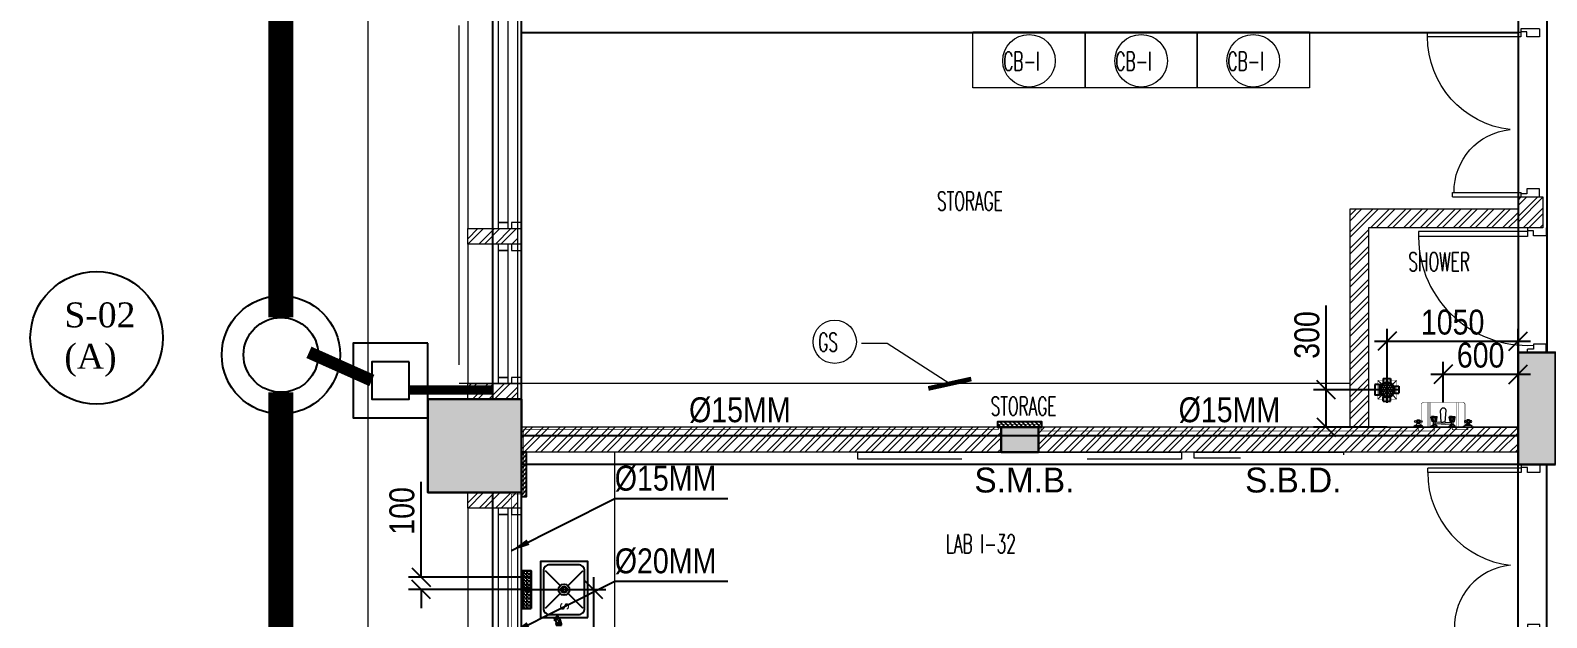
# Model space of a CAD drawing. Header units: inches. Extents: x 5899882 to 5988838, y -468923 to -96891.
# Drawn here: x 5954888 to 5967059, y -141695 to -136977 of the extents above; entities that cross this region are included whole.
import ezdxf

# ---------------------------------------------------------------- set-up
doc = ezdxf.new("R2010")
doc.units = ezdxf.units.IN
doc.header["$MEASUREMENT"] = 0
doc.linetypes.add('1', pattern=[0])
doc.linetypes.add('CONTINOUS', pattern=[0])
doc.layers.get('Defpoints').update_dxf_attribs({"color": 8})
for name, color, linetype in [('0 - SLC- 900mmx 450mm Drainage chamber FOR ETP', 200, 'Continuous'), ('0- SLC ARCH LAYOUT', 7, 'Continuous'), ('0- SLC DIMENSION', 7, 'Continuous'), ('0-SLC RCC GR. FLOOR', 7, 'Continuous'), ('0-SLC-100 MM Soil Ex.hor.line', 190, 'Continuous'), ('0-SLC-40 MM Waste water pipe', 3, 'Continuous'), ('0-SLC-75MM EX. WASTE PIPE', 6, 'Continuous'), ('0-SLC-DOMESTIC LINE', 5, 'DOMESTIC_LINE'), ('0-SLC-Double plaster', 1, 'Continuous'), ('0-SLC-DRAINAGE CHAMBER', 1, 'Continuous'), ('0-SLC-DRAINAGE LINE FOR ETP', 1, 'CONTINOUS'), ('0-SLC-Gully trap chamber', 4, 'Continuous'), ('0-SLC-Multi nahani trap', 6, 'Continuous'), ('0-SLC-P-FIXTURE', 5, 'Continuous'), ('0-SLC-Solar water down take', 4, 'Continuous'), ('0-SLC-Toilet fixture', 5, 'Continuous'), ('A-WALL-PATT', 252, 'Continuous'), ('Beam1', 30, 'Continuous'), ('colaum1', 42, 'Continuous')]:
    doc.layers.add(name, color=color, linetype=linetype)
for name, color, linetype, lineweight in [('0-SLC-100 mm Multi nahani trap jali', 253, 'Continuous', 13), ('0-SLC-CLAMPS', 7, 'Continuous', 9), ('ARCL-BOARD', 8, 'Continuous', 9), ('ARCL-HATCH-B', 8, 'Continuous', 5), ('ARLC-COL', 8, 'Continuous', 30), ('ARLC-DIM0', 8, 'Continuous', 5), ('ARLC-DOOR-W', 8, 'Continuous', 5), ('ARLC-ELE0', 8, 'Continuous', 9), ('ARLC-FUR (NOMN)', 8, 'Continuous', 9), ('ARLC-FURN', 8, 'Continuous', 9), ('ARLC-GAS BURNER', 8, 'Continuous', 5), ('ARLC-HATCH-C', 8, 'Continuous', 5), ('ARLC-SINK', 8, 'Continuous', 9), ('ARLC-TEXT0', 8, 'Continuous', 20), ('ARLC-WALL', 8, 'Continuous', 15)]:
    doc.layers.add(name, color=color, linetype=linetype, lineweight=lineweight)
doc.styles.add('ARIAL', font='tahoma.ttf')
doc.styles.add('RS', font='simplex8.shx', dxfattribs={"width": 0.6, "height": 150})
doc.styles.get("Standard").update_dxf_attribs({"font": 'arial.ttf'})
doc.styles.add('swati', font='GOTHIC.TTF')
doc.styles.add('swis cn bt', font='swissc.ttf')
doc.linetypes.add('DOMESTIC_LINE', pattern='A,0.5,-0.2,["DWS",ARIAL,S=0.1,R=0,X=-0.1,Y=-0.05],-0.25', length=0.95)
doc.dimstyles.new('DIM 100', dxfattribs={"dimscale": 100, "dimtxt": 1.5, "dimasz": 1.2, "dimexe": 1.5, "dimexo": 1.5, "dimgap": 0.4, "dimtad": 0, "dimdec": 0, "dimzin": 9, "dimdsep": 46, "dimtxsty": 'ARIAL', "dimblk": 'ARCHTICK', "dimblk1": 'ARCHTICK', "dimblk2": 'ARCHTICK', "dimcen": 2.5, "dimdle": 0.5, "dimclrd": 1, "dimclre": 251, "dimclrt": 4, "dimadec": 1, "dimazin": 0, "dimtfac": 1, "dimtdec": 0, "dimtmove": 2, "dimatfit": 3, "dimldrblk": 'ARCHTICK', "dimfxl": 1, "dimtzin": 0, "dimlwd": 5, "dimlwe": 5, "dimarcsym": 0})
doc.dimstyles.new('SLC', dxfattribs={"dimtxt": 200, "dimasz": 150, "dimexe": 100, "dimexo": 0, "dimgap": 50, "dimtad": 1, "dimdec": 0, "dimrnd": 5, "dimzin": 1, "dimdsep": 46, "dimtxsty": 'swis cn bt', "dimblk": 'OBLIQUE', "dimcen": 60, "dimdle": 100, "dimclrd": 256, "dimclre": 256, "dimclrt": 256, "dimazin": 0, "dimtfac": 1, "dimtdec": 0, "dimtofl": 0, "dimtmove": 0, "dimatfit": 3, "dimfxl": 0.18, "dimtolj": 1, "dimtzin": 0, "dimarcsym": 0})
pattern_1 = [(45, (-5944591.39, 107027.8), (-66.2912607, 66.2912607), []), (45, (-5944547.2, 107027.8), (-66.2912607, 66.2912607), [])]

# ---------------------------------------------------------------- blocks, each defined once
blk = doc.blocks.new('A$C3F525F3E')
at = {"layer": 'colaum1', "ltscale": 0.1}
h = blk.add_hatch(color=256, dxfattribs=at)
h.paths.add_polyline_path([(34045, -40175), (34795, -40175), (34795, -39825), (34245, -39825), (34045, -39825)])
h.paths.add_polyline_path([(11933, -19024), (11933, -19407), (12977, -19407), (12977, -19024)], flags=24)
h.paths.add_polyline_path([(11922, -32842), (11922, -33225), (12993, -33225), (12993, -32842)], flags=24)
h.paths.add_polyline_path([(11921, -39617), (11921, -40000), (12992, -40000), (12992, -39617)], flags=24)
for points in [[(21645, -33450), (21645, -32550), (21945, -32550), (21945, -33450)], [(12895, -32925), (12895, -33675), (13645, -33675), (13645, -32925)]]:
    blk.add_hatch(color=256, dxfattribs=at).paths.add_polyline_path(points)
at = {"layer": 'Beam1'}
for p, q in [((21645, -26550), (21645, -32550)), ((21875, -26550), (21875, -32550)), ((13415, -32925), (13415, -26775)), ((13645, -32925), (13645, -26775)), ((21645, -33220), (13645, -33220)), ((21645, -33450), (13645, -33450)), ((21645, -39825), (21645, -33450)), ((21875, -39825), (21875, -33450)), ((13415, -39825), (13415, -33675)), ((13645, -39825), (13645, -33675))]:
    blk.add_line(p, q, dxfattribs=at)
at = {"layer": 'Beam1', "ltscale": 0.1}
blk.add_line((13645, -29980), (21645, -29980), dxfattribs=at)
at = {"layer": 'colaum1'}
for points in [[(21945, -33450), (21645, -33450), (21645, -32550), (21945, -32550)], [(13645, -32925), (12895, -32925), (12895, -33675), (13645, -33675)]]:
    blk.add_lwpolyline(points, close=True, dxfattribs=at)
blk = doc.blocks.new('_ArchTick')
at = {"color": 0, "linetype": 'ByBlock', "const_width": 0.15}
blk.add_lwpolyline([(-0.5, -0.5), (0.5, 0.5)], dxfattribs=at)
blk = doc.blocks.new('DOOR 1')
at = {"layer": 'ARLC-DOOR-W', "ltscale": 0.1}
for p, q in [((5953212, -114078), (5953212, -113328)), ((5953212, -113328), (5953247, -113328)), ((5953247, -114078), (5953247, -113328)), ((5951474, -114021), (5951951, -114021)), ((5951474, -114056), (5951474, -114021)), ((5951951, -114056), (5951951, -114021)), ((5951474, -114056), (5951951, -114056)), ((5951926, -114078), (5951951, -114078)), ((5951926, -114078), (5951926, -114228)), ((5953247, -114078), (5953212, -114078)), ((5953276, -114078), (5953251, -114078)), ((5951926, -114228), (5951991, -114228)), ((5953276, -114228), (5953211, -114228))]:
    blk.add_line(p, q, dxfattribs=at)
at = {"layer": 'ARLC-DOOR-W'}
blk.add_line((5953276, -114228), (5953276, -114078), dxfattribs=at)
at = {"layer": 'ARLC-DOOR-W', "ltscale": 0.1}
for points in [[(5951991, -114228), (5951991, -114128), (5951951, -114128), (5951951, -114078)], [(5953211, -114228), (5953211, -114128), (5953251, -114128), (5953251, -114078)]]:
    blk.add_lwpolyline(points, dxfattribs=at)
for centre, radius, start, end in [((5953212, -114078), 750, 90, 173.4904), ((5951971, -114040), 498, 5.458, 177.8186)]:
    blk.add_arc(centre, radius, start, end, dxfattribs=at)
blk = doc.blocks.new('sink450')
at = {"layer": 'ARLC-SINK'}
for p, q in [((5952386, -145910), (5952504, -146028)), ((5952686, -145910), (5952568, -146028)), ((5952504, -146092), (5952386, -146210)), ((5952568, -146092), (5952686, -146210))]:
    blk.add_line(p, q, dxfattribs=at)
blk.add_lwpolyline([(5952311, -146250), (5952761, -146250), (5952761, -145870), (5952311, -145870)], close=True, dxfattribs=at)
blk.add_lwpolyline([(5952386, -146225), (5952686, -146225, 0.414214), (5952736, -146175), (5952736, -145945, 0.414214), (5952686, -145895), (5952386, -145895, 0.414214), (5952336, -145945), (5952336, -146175, 0.414214)], format="xyb", close=True, dxfattribs=at)
for radius in [45, 25]:
    blk.add_circle((5952536, -146060), radius, dxfattribs=at)
at = {"layer": 'ARLC-FURN', "insert": (5952069, -146037), "char_height": 0.2, "width": 58.39, "attachment_point": 1}
blk.add_mtext('s', dxfattribs=at)
at = {"layer": 'ARLC-SINK'}
blk.add_text('s', height=90, dxfattribs=at).set_placement((5952640, -146091))
blk = doc.blocks.new('GED')
at = {"layer": 'ARLC-DOOR-W', "ltscale": 0.1}
for p, q in [((5967601, -136953), (5967601, -137018)), ((5967750, -136983), (5968500, -136983)), ((5967750, -136983), (5967750, -137018)), ((5967750, -137018), (5968500, -137018)), ((5967751, -136953), (5967751, -136978)), ((5968500, -137018), (5968500, -136983)), ((5967601, -138303), (5967601, -138238)), ((5967751, -138303), (5967601, -138303)), ((5968298, -138268), (5967747, -138268)), ((5967747, -138303), (5967747, -138268)), ((5968298, -138303), (5967747, -138303)), ((5968298, -138303), (5968298, -138268))]:
    blk.add_line(p, q, dxfattribs=at)
at = {"layer": 'ARLC-DOOR-W'}
blk.add_line((5967601, -136953), (5967751, -136953), dxfattribs=at)
at = {"layer": 'ARLC-DOOR-W', "ltscale": 0.1}
for points in [[(5967601, -137018), (5967701, -137018), (5967701, -136978), (5967751, -136978)], [(5967601, -138238), (5967701, -138238), (5967701, -138278), (5967751, -138278)]]:
    blk.add_lwpolyline(points, dxfattribs=at)
for centre, radius, start, end in [((5967750, -137018), 750, 276.5096, 0), ((5967788, -138258), 498, 358.9043, 84.542)]:
    blk.add_arc(centre, radius, start, end, dxfattribs=at)
blk = doc.blocks.new('jjuj')
at = {"layer": 'ARLC-DOOR-W', "ltscale": 0.1}
for p, q in [((5733136, -29654), (5733136, -29679)), ((5733286, -29654), (5733286, -29719))]:
    blk.add_line(p, q, dxfattribs=at)
blk.add_lwpolyline([(5733286, -29719), (5733186, -29719), (5733186, -29679), (5733136, -29679)], dxfattribs=at)
blk = doc.blocks.new('frame')
at = {"layer": 'ARLC-DOOR-W', "ltscale": 0.1}
for p, q in [((5733136, -31004), (5733136, -30979)), ((5733136, -31004), (5733286, -31004)), ((5733286, -31004), (5733286, -30939))]:
    blk.add_line(p, q, dxfattribs=at)
blk.add_lwpolyline([(5733286, -30939), (5733186, -30939), (5733186, -30979), (5733136, -30979)], dxfattribs=at)
blk = doc.blocks.new('gfhmk')
at = {"layer": 'ARLC-DOOR-W', "ltscale": 0.1}
for p, q in [((5733137, -36608), (5732262, -36608)), ((5733137, -36568), (5732263, -36568)), ((5733137, -36568), (5733137, -36608))]:
    blk.add_line(p, q, dxfattribs=at)
blk.add_arc((5733137, -36608), 875, 177.3797, 273.233, dxfattribs=at)
blk = doc.blocks.new('rt4')
for name, p in [('jjuj', (233100, -97023)), ('gfhmk', (233100, -90138)), ('frame', (233100, -96673))]:
    blk.add_blockref(name, p)
blk = doc.blocks.new('sink22')
at = {"color": 0}
for p, q in [((-150, 150), (-32, 32)), ((-150, 150), (-32, 32)), ((32, 32), (150, 150)), ((32, 32), (150, 150)), ((-150, -150), (-32, -32)), ((-150, -150), (-32, -32)), ((32, -32), (150, -150)), ((32, -32), (150, -150))]:
    blk.add_line(p, q, dxfattribs=at)
blk.add_lwpolyline([(-225, -190), (225, -190), (225, 190), (-225, 190)], close=True, dxfattribs=at)
blk.add_lwpolyline([(-150, -165), (150, -165, 0.414214), (200, -115), (200, 115, 0.414214), (150, 165), (-150, 165, 0.414214), (-200, 115), (-200, -115, 0.414214)], format="xyb", close=True, dxfattribs=at)
for radius in [45, 45, 25, 25]:
    blk.add_circle((0, 0), radius, dxfattribs=at)
blk = doc.blocks.new('1248')
at = {"color": 0}
for p, q in [((-74, 21), (-75, 19)), ((-75, 19), (-71, 15)), ((-21, 74), (-74, 21)), ((-69, 16), (-71, 15)), ((-16, 69), (-69, 16)), ((-58, 5), (-69, 16)), ((-58, 5), (-59, 3)), ((-59, 3), (-56, 1)), ((-58, 5), (-5, 58)), ((-55, 1), (-56, 1)), ((-1, 55), (-55, 1)), ((-52, -1), (-55, 1)), ((-52, -1), (1, 52)), ((-52, -1), (1, 52)), ((1, 49), (-49, -1)), ((-21, 74), (-19, 75)), ((-19, 75), (-15, 70)), ((-16, 69), (-15, 70)), ((-5, 58), (-16, 69)), ((-5, 58), (-3, 59)), ((-3, 59), (-1, 56)), ((-1, 55), (-1, 56)), ((1, 52), (-1, 55)), ((1, 49), (1, 52)), ((34, 35), (36, 37)), ((34, -35), (34, 35)), ((36, 37), (40, 37)), ((36, 37), (36, -38)), ((36, 37), (36, -38)), ((40, 37), (41, 39)), ((40, -38), (40, 37)), ((43, 39), (41, 39)), ((44, 37), (43, 39)), ((44, 37), (60, 37)), ((44, 37), (44, -38)), ((60, 37), (60, 39)), ((67, 39), (60, 39)), ((60, -38), (60, 37)), ((67, 39), (68, 37)), ((68, -38), (68, 37)), ((-49, -1), (-52, -1)), ((34, -35), (36, -38)), ((36, -38), (40, -38)), ((40, -38), (41, -39)), ((43, -39), (41, -39)), ((44, -38), (43, -39)), ((44, -38), (60, -38)), ((60, -38), (60, -39)), ((67, -39), (60, -39)), ((68, -38), (67, -39))]:
    blk.add_line(p, q, dxfattribs=at)
at = {"color": 8}
blk.add_lwpolyline([(-48, 48), (0, 0), (68, 0)], dxfattribs=at)
at = {"color": 0}
for major_axis, start_param, end_param in [((0, 47.3), 2.356166, 3.141564), ((0, 118), 2.356191, 3.14159)]:
    blk.add_ellipse((34, 83), major_axis=major_axis, ratio=1, start_param=start_param, end_param=end_param, dxfattribs=at)
blk = doc.blocks.new('A$C47A72C01')
at = {"layer": '0-SLC-P-FIXTURE', "color": 140, "lineweight": 0, "ltscale": 5}
for p, q in [((-0.0289, 0), (0.0288, 0)), ((0.0192, 0.0096), (-0.0193, 0.0096)), ((-0.0073, 0.0361), (-0.0121, 0.0361)), ((-0.0073, 0.0313), (-0.0121, 0.0313)), ((-0.0093, 0.0193), (0.0091, 0.0193)), ((0.0072, 0.0433), (-0.0073, 0.0433)), ((-0.0073, 0.0433), (-0.0073, 0.0241)), ((-0.0073, 0.0241), (0.0072, 0.0241)), ((0.0072, 0.0241), (0.0072, 0.0433)), ((0.0072, 0.0361), (0.012, 0.0361)), ((0.0072, 0.0313), (0.012, 0.0313))]:
    blk.add_line(p, q, dxfattribs=at)
at = {"layer": '0-SLC-P-FIXTURE', "color": 140, "lineweight": 0, "ltscale": 5, "extrusion": (0, 0, -1)}
for centre, major_axis, start_param, end_param in [((-0.0154, -0.0039), (-0.00998, 0.00998), -0.503524, 0.503524), ((-0.0169, 0.0337), (-0.00381, -0.00381), 2.35619449017, 8.639379797349587), ((-0.0268, 0.0282), (-0.0141, -0.0141), 4.13244, 5.111482), ((0, 0.0337), (-0.00381, -0.00381), 2.35619449017, 8.639379797349587), ((0.0268, 0.0282), (-0.0142, -0.0142), 5.885172, 6.862952), ((0.0168, 0.0337), (-0.00381, -0.00381), 2.35619449017, 8.639379797349587), ((0.0153, -0.0039), (-0.00998, -0.00998), 2.638069, 3.645117)]:
    blk.add_ellipse(centre, major_axis=major_axis, ratio=1, start_param=start_param, end_param=end_param, dxfattribs=at)
blk = doc.blocks.new('f-tank')
at = {"layer": '0-SLC-P-FIXTURE', "color": 21, "linetype": 'Continuous', "ltscale": 0.2, "const_width": 0.005}
blk.add_lwpolyline([(-0.205, 0.254), (0.205, 0.254, -0.414214), (0.225, 0.234), (0.225, 0.02, -0.414214), (0.205, 0), (-0.205, 0, -0.414214), (-0.225, 0.02), (-0.225, 0.234, -0.414214)], format="xyb", close=True, dxfattribs=at)
for points in [[(-0.157, 0.254), (-0.157, 0)], [(-0.137, 0.254), (-0.137, 0)], [(0.137, 0.254), (0.137, 0)], [(0.157, 0.254), (0.157, 0)]]:
    blk.add_lwpolyline(points, dxfattribs=at)
blk = doc.blocks.new('gggggg')
at = {"layer": '0-SLC-P-FIXTURE', "color": 140, "linetype": 'Continuous', "lineweight": 13}
for p, q in [((-0.096, 0.057), (-0.094, 0.063)), ((-0.09, 0.021), (-0.096, 0.057)), ((-0.072, 0.057), (-0.096, 0.057)), ((-0.09, 0.053), (-0.095, 0.053)), ((-0.072, 0.063), (-0.094, 0.063)), ((-0.091, 0.026), (-0.088, 0.029)), ((-0.087, 0.05), (-0.09, 0.053)), ((-0.072, 0.021), (-0.09, 0.021)), ((-0.088, 0.029), (-0.087, 0.05)), ((-0.08, 0.05), (-0.078, 0.053)), ((-0.078, 0.029), (-0.08, 0.05)), ((-0.079, -0.003), (-0.079, 0.021)), ((-0.074, 0.053), (-0.078, 0.053)), ((-0.078, 0.029), (-0.074, 0.026)), ((-0.074, 0.053), (-0.072, 0.053)), ((-0.074, 0.026), (-0.072, 0.026)), ((-0.072, 0.063), (-0.05, 0.063)), ((-0.072, 0.057), (-0.048, 0.057)), ((-0.07, 0.053), (-0.072, 0.053)), ((-0.07, 0.026), (-0.072, 0.026)), ((-0.072, 0.021), (-0.054, 0.021)), ((-0.07, 0.053), (-0.066, 0.053)), ((-0.066, 0.029), (-0.07, 0.026)), ((-0.064, 0.05), (-0.066, 0.053)), ((-0.066, 0.029), (-0.064, 0.05)), ((-0.065, -0.003), (-0.065, 0.021)), ((-0.016, 0.018), (-0.065, 0.015)), ((-0.016, 0), (-0.065, 0.003)), ((-0.057, 0.05), (-0.054, 0.053)), ((-0.056, 0.029), (-0.057, 0.05)), ((-0.053, 0.026), (-0.056, 0.029)), ((-0.054, 0.021), (-0.048, 0.057)), ((-0.054, 0.053), (-0.049, 0.053)), ((-0.048, 0.057), (-0.05, 0.063)), ((-0.016, 0.018), (-0.022, 0.111)), ((-0.016, 0.018), (0, 0.018)), ((0.016, 0), (-0.016, 0)), ((0.016, 0.018), (0, 0.018)), ((0.016, 0.018), (0.022, 0.111)), ((0.016, 0.018), (0.065, 0.015)), ((0.016, 0), (0.065, 0.003)), ((0.048, 0.057), (0.05, 0.063)), ((0.072, 0.057), (0.048, 0.057)), ((0.054, 0.021), (0.048, 0.057)), ((0.054, 0.053), (0.049, 0.053)), ((0.072, 0.063), (0.05, 0.063)), ((0.053, 0.026), (0.056, 0.029)), ((0.057, 0.05), (0.054, 0.053)), ((0.072, 0.021), (0.054, 0.021)), ((0.056, 0.029), (0.057, 0.05)), ((0.064, 0.05), (0.066, 0.053)), ((0.066, 0.029), (0.064, 0.05)), ((0.065, -0.003), (0.065, 0.021)), ((0.07, 0.053), (0.066, 0.053)), ((0.066, 0.029), (0.07, 0.026)), ((0.07, 0.053), (0.072, 0.053)), ((0.07, 0.026), (0.072, 0.026)), ((0.072, 0.063), (0.094, 0.063)), ((0.072, 0.057), (0.096, 0.057)), ((0.074, 0.053), (0.072, 0.053)), ((0.074, 0.026), (0.072, 0.026)), ((0.072, 0.021), (0.09, 0.021)), ((0.074, 0.053), (0.078, 0.053)), ((0.078, 0.029), (0.074, 0.026)), ((0.08, 0.05), (0.078, 0.053)), ((0.078, 0.029), (0.08, 0.05)), ((0.079, -0.003), (0.079, 0.021)), ((0.087, 0.05), (0.09, 0.053)), ((0.088, 0.029), (0.087, 0.05)), ((0.091, 0.026), (0.088, 0.029)), ((0.09, 0.021), (0.096, 0.057)), ((0.09, 0.053), (0.095, 0.053)), ((0.096, 0.057), (0.094, 0.063)), ((-0.096, -0.015), (-0.079, -0.003)), ((-0.096, -0.023), (-0.096, -0.015)), ((-0.072, -0.015), (-0.096, -0.015)), ((-0.072, -0.003), (-0.079, -0.003)), ((-0.072, -0.003), (-0.065, -0.003)), ((-0.072, -0.015), (-0.048, -0.015)), ((-0.071, -0.015), (-0.048, -0.015)), ((-0.048, -0.015), (-0.065, -0.003)), ((-0.048, -0.023), (-0.048, -0.015)), ((0.048, -0.015), (0.065, -0.003)), ((0.072, -0.015), (0.048, -0.015)), ((0.071, -0.015), (0.048, -0.015)), ((0.048, -0.023), (0.048, -0.015)), ((0.072, -0.003), (0.065, -0.003)), ((0.072, -0.003), (0.079, -0.003)), ((0.072, -0.015), (0.096, -0.015)), ((0.072, -0.015), (0.096, -0.015)), ((0.096, -0.015), (0.079, -0.003)), ((0.096, -0.023), (0.096, -0.015))]:
    blk.add_line(p, q, dxfattribs=at)
blk.add_arc((0, 0.107), 0.0226, 9.1098, 170.8902, dxfattribs=at)
blk = doc.blocks.new('FD COVER')
at = {"layer": '0-SLC-100 mm Multi nahani trap jali'}
h = blk.add_hatch(color=1, dxfattribs=at)
h.paths.add_polyline_path([(52, 0, 1), (-52, 0, 1)])
h.paths.add_polyline_path([(-50, 0, -1), (50, 0, -1)], flags=16)
h = blk.add_hatch(dxfattribs=at)
h.set_pattern_fill('HEX', color=1, scale=45.193777, style=0)
h.set_pattern_definition([(0, (-4759.384, 4380.386), (0, 9.78474), [5.649222, -11.298444]), (120, (-4759.384, 4380.386), (-8.473833, -4.89237), [5.649222, -11.298444]), (60, (-4753.735, 4380.386), (-8.473833, 4.89237), [5.649222, -11.298444])])
h.paths.add_polyline_path([(-50, 0, 1), (50, 0, 1)])
at = {"layer": '0-SLC-100 mm Multi nahani trap jali', "color": 1, "ltscale": 3}
for p, q in [((-75, 75), (-44, 44)), ((75, 75), (44, 44)), ((-44, -44), (-75, -75)), ((44, -44), (75, -75))]:
    blk.add_line(p, q, dxfattribs=at)
at = {"layer": '0-SLC-100 mm Multi nahani trap jali', "color": 1, "ltscale": 3, "const_width": 3.75}
blk.add_lwpolyline([(-75, -75), (75, -75), (75, 75), (-75, 75)], close=True, dxfattribs=at)
at = {"layer": '0-SLC-100 mm Multi nahani trap jali', "color": 1, "ltscale": 3}
blk.add_circle((0, 0), 62.5, dxfattribs=at)
blk = doc.blocks.new('A$C52224D05')
at = {"layer": '0-SLC-Multi nahani trap', "linetype": 'Continuous'}
h = blk.add_hatch(color=256, dxfattribs=at)
h.paths.add_polyline_path([(58, 0, 1), (-58, 0, 1)])
h.paths.add_polyline_path([(-55, 0, -1), (55, 0, -1)], flags=16)
for p, q in [((-96, 0), (95, 0)), ((-78, 27), (-94, 27)), ((-94, -30), (-94, 27)), ((-63, 27), (-78, 27)), ((-60, -28), (-60, 24)), ((-60, 23), (-51, 23)), ((-26, 91), (-26, 78)), ((31, 91), (-26, 91)), ((-26, 78), (-26, 60)), ((29, 58), (-24, 58)), ((-22, 58), (-22, 50)), ((0, 104), (0, -104)), ((28, 58), (28, 48)), ((31, 91), (31, 78)), ((31, 78), (31, 60)), ((41, 41), (63, 41)), ((63, -41), (63, 42)), ((65, 44), (74, 44)), ((74, 44), (98, 44)), ((98, -44), (98, 44)), ((-78, -30), (-94, -30)), ((-63, -30), (-78, -30)), ((-60, -27), (-51, -27)), ((-26, -78), (-26, -60)), ((-26, -91), (-26, -78)), ((31, -91), (-26, -91)), ((29, -58), (-24, -58)), ((-22, -58), (-22, -50)), ((28, -58), (28, -48)), ((31, -78), (31, -60)), ((31, -91), (31, -78)), ((41, -41), (63, -41)), ((65, -44), (74, -44)), ((74, -44), (98, -44))]:
    blk.add_line(p, q, dxfattribs=at)
blk.add_circle((0, 0), 55, dxfattribs=at)
for centre, radius, start, end in [((-63, 24), 2.33, 0, 90), ((-24, 60), 2.33, 180, 270), ((29, 60), 2.33, 270, 0), ((65, 42), 2.5, 90, 180), ((-63, -28), 2.33, 270, 0), ((-24, -60), 2.33, 90, 180), ((29, -60), 2.33, 0, 90), ((65, -41), 2.5, 180, 270)]:
    blk.add_arc(centre, radius, start, end, dxfattribs=at)
blk = doc.blocks.new('_OBLIQUE')
at = {"color": 0, "linetype": 'ByBlock'}
blk.add_line((-0.5, -0.5), (0.5, 0.5), dxfattribs=at)
blk = doc.blocks.new('*D197')
at = {"layer": '0- SLC DIMENSION', "lineweight": -2, "transparency": 16777216}
for p, q in [((5966229, -139967), (5966229, -139640)), ((5966829, -139967), (5966829, -139640)), ((5966129, -139740), (5966929, -139740))]:
    blk.add_line(p, q, dxfattribs=at)
at = {"layer": 'Defpoints', "color": 0, "transparency": 16777216}
for p in [(5966829, -139740), (5966229, -139967), (5966829, -139967)]:
    blk.add_point(p, dxfattribs=at)
at = {"layer": '0- SLC DIMENSION', "lineweight": -2, "transparency": 16777216, "xscale": 150, "yscale": 150, "zscale": 150, "rotation": 180}
blk.add_blockref('_OBLIQUE', (5966229, -139740), dxfattribs=at)
at = {"layer": '0- SLC DIMENSION', "lineweight": -2, "transparency": 16777216, "xscale": 150, "yscale": 150, "zscale": 150}
blk.add_blockref('_OBLIQUE', (5966829, -139740), dxfattribs=at)
at = {"layer": '0- SLC DIMENSION', "transparency": 16777216, "insert": (5966529, -139587), "char_height": 200, "attachment_point": 5, "style": 'swis cn bt'}
blk.add_mtext('\\A1;600', dxfattribs=at)
blk = doc.blocks.new('*D483')
at = {"layer": '0- SLC DIMENSION', "lineweight": -2, "transparency": 16777216}
for p, q in [((5965678, -139474), (5966929, -139474)), ((5965778, -139761), (5965778, -139374)), ((5966829, -139761), (5966829, -139374))]:
    blk.add_line(p, q, dxfattribs=at)
at = {"layer": 'Defpoints', "color": 0, "transparency": 16777216}
for p in [(5966829, -139474), (5965778, -139761), (5966829, -139761)]:
    blk.add_point(p, dxfattribs=at)
at = {"layer": '0- SLC DIMENSION', "lineweight": -2, "transparency": 16777216, "xscale": 150, "yscale": 150, "zscale": 150, "rotation": 180}
blk.add_blockref('_OBLIQUE', (5965778, -139474), dxfattribs=at)
at = {"layer": '0- SLC DIMENSION', "lineweight": -2, "transparency": 16777216, "xscale": 150, "yscale": 150, "zscale": 150}
blk.add_blockref('_OBLIQUE', (5966829, -139474), dxfattribs=at)
at = {"layer": '0- SLC DIMENSION', "transparency": 16777216, "insert": (5966304, -139322), "char_height": 200, "attachment_point": 5, "style": 'swis cn bt'}
blk.add_mtext('\\A1;1050', dxfattribs=at)
blk = doc.blocks.new('*D484')
at = {"layer": '0- SLC DIMENSION', "lineweight": -2, "transparency": 16777216}
for p, q in [((5965288, -139864), (5965288, -139187)), ((5965288, -140164), (5965288, -139764)), ((5965778, -139864), (5965188, -139864)), ((5965778, -140164), (5965188, -140164))]:
    blk.add_line(p, q, dxfattribs=at)
at = {"layer": 'Defpoints', "color": 0, "transparency": 16777216}
for p in [(5965778, -139864), (5965288, -140164), (5965778, -140164)]:
    blk.add_point(p, dxfattribs=at)
at = {"layer": '0- SLC DIMENSION', "lineweight": -2, "transparency": 16777216, "xscale": 150, "yscale": 150, "zscale": 150}
for p, rotation in [((5965288, -139864), 90), ((5965288, -140164), 270)]:
    blk.add_blockref('_OBLIQUE', p, dxfattribs=dict(at, rotation=rotation))
at = {"layer": '0- SLC DIMENSION', "transparency": 16777216, "insert": (5965135, -139424), "char_height": 200, "attachment_point": 5, "rotation": 90, "style": 'swis cn bt'}
blk.add_mtext('\\A1;300', dxfattribs=at)
blk = doc.blocks.new('A$C53221778')
at = {"layer": '0-SLC-Gully trap chamber'}
for points in [[(-0.3, 0.3), (0.3, 0.3), (0.3, -0.3), (-0.3, -0.3)], [(-0.15, 0.15), (0.15, 0.15), (0.15, -0.15), (-0.15, -0.15)]]:
    blk.add_lwpolyline(points, close=True, dxfattribs=at)
blk = doc.blocks.new('DDDDDDDDDDDD')
at = {"layer": '0-SLC-DRAINAGE CHAMBER', "color": 20}
for radius in [475, 300]:
    blk.add_circle((0, 0), radius, dxfattribs=at)
blk = doc.blocks.new('*D533')
at = {"layer": '0- SLC DIMENSION', "lineweight": -2, "transparency": 16777216}
for p, q in [((5959408, -141369), (5959408, -143347)), ((5958906, -141469), (5959508, -141469)), ((5958906, -143247), (5959508, -143247))]:
    blk.add_line(p, q, dxfattribs=at)
at = {"layer": 'Defpoints', "color": 0, "transparency": 16777216}
for p in [(5958906, -141469), (5958906, -143247), (5959408, -143247)]:
    blk.add_point(p, dxfattribs=at)
at = {"layer": '0- SLC DIMENSION', "lineweight": -2, "transparency": 16777216, "xscale": 150, "yscale": 150, "zscale": 150}
for p, rotation in [((5959408, -141469), 90), ((5959408, -143247), 270)]:
    blk.add_blockref('_OBLIQUE', p, dxfattribs=dict(at, rotation=rotation))
at = {"layer": '0- SLC DIMENSION', "transparency": 16777216, "insert": (5959256, -142358), "char_height": 200, "attachment_point": 5, "rotation": 90, "style": 'swis cn bt'}
blk.add_mtext('\\A1;1780', dxfattribs=at)
blk = doc.blocks.new('*D619')
at = {"layer": '0- SLC DIMENSION', "lineweight": -2, "transparency": 16777216}
for p, q in [((5958024, -141369), (5958024, -140604)), ((5958906, -141369), (5957924, -141369)), ((5958906, -141469), (5957924, -141469)), ((5958024, -141469), (5958024, -141619))]:
    blk.add_line(p, q, dxfattribs=at)
at = {"layer": 'Defpoints', "color": 0, "transparency": 16777216}
for p in [(5958906, -141369), (5958024, -141469), (5958906, -141469)]:
    blk.add_point(p, dxfattribs=at)
at = {"layer": '0- SLC DIMENSION', "lineweight": -2, "transparency": 16777216, "xscale": 150, "yscale": 150, "zscale": 150}
for p, rotation in [((5958024, -141369), 270), ((5958024, -141469), 90)]:
    blk.add_blockref('_OBLIQUE', p, dxfattribs=dict(at, rotation=rotation))
at = {"layer": '0- SLC DIMENSION', "transparency": 16777216, "insert": (5957871, -140837), "char_height": 200, "attachment_point": 5, "rotation": 90, "style": 'swis cn bt'}
blk.add_mtext('\\A1;100', dxfattribs=at)
blk = doc.blocks.new('gr.floor')
at = {"layer": 'ARCL-HATCH-B'}
h = blk.add_hatch(dxfattribs=at)
h.set_pattern_fill('ANSI32', color=256, scale=250)
h.set_pattern_definition(pattern_1)
h.paths.add_polyline_path([(21645, -31400), (20295, -31400), (20295, -33000), (20445, -33000), (20445, -31550), (21645, -31550)])
h = blk.add_hatch(dxfattribs=at)
h.set_pattern_fill('ANSI32', color=256, scale=250)
h.set_pattern_definition([(45, (-5944591.39, 107127.8), (-66.2912607, 66.2912607), []), (45, (-5944547.2, 107127.8), (-66.2912607, 66.2912607), [])])
h.paths.add_polyline_path([(21845, -31300), (21645, -31300), (21645, -31550), (21845, -31550)])
h = blk.add_hatch(dxfattribs=at)
h.set_pattern_fill('ANSI32', color=256, scale=250)
h.set_pattern_definition(pattern_1)
h.paths.add_polyline_path([(13615, -31555), (13215, -31555), (13215, -31680), (13615, -31680)])
h = blk.add_hatch(dxfattribs=at)
h.set_pattern_fill('ANSI32', color=256, scale=250)
h.set_pattern_definition(pattern_1)
h.paths.add_polyline_path([(13615, -32800), (13215, -32800), (13215, -32925), (13615, -32925)])
h = blk.add_hatch(dxfattribs=at)
h.set_pattern_fill('ANSI32', color=256, scale=250)
h.set_pattern_definition(pattern_1)
h.paths.add_polyline_path([(20445, -33000), (20295, -33000), (20295, -33150), (20445, -33150)])
h = blk.add_hatch(dxfattribs=at)
h.set_pattern_fill('ANSI32', color=256, scale=250)
h.set_pattern_definition(pattern_1)
h.paths.add_polyline_path([(17495, -33150), (13645, -33150), (13645, -33350), (17495, -33350)])
h = blk.add_hatch(dxfattribs=at)
h.set_pattern_fill('ANSI32', color=256, scale=250)
h.set_pattern_definition(pattern_1)
h.paths.add_polyline_path([(13615, -33675), (13215, -33675), (13215, -33800), (13615, -33800)])
at = {"layer": 'ARLC-HATCH-C', "ltscale": 0.1}
for points in [[(21645, -33450), (21645, -32550), (21945, -32550), (21945, -33450)], [(12895, -32925), (12895, -33675), (13645, -33675), (13645, -32925)], [(17795, -33350), (17795, -33150), (17495, -33150), (17495, -33350)]]:
    blk.add_hatch(color=256, dxfattribs=at).paths.add_polyline_path(points)
at = {"layer": 'ARCL-BOARD'}
for points in [[(18945, -33350), (18945, -33408), (16345, -33408), (16345, -33350)], [(19045, -33350), (20245, -33350), (20245, -33400), (19045, -33400)]]:
    blk.add_lwpolyline(points, close=True, dxfattribs=at)
at = {"layer": 'ARLC-COL'}
for points in [[(21945, -33450), (21645, -33450), (21645, -32550), (21945, -32550)], [(13645, -32925), (12895, -32925), (12895, -33675), (13645, -33675)], [(17495, -33150), (17795, -33150), (17795, -33350), (17495, -33350)]]:
    blk.add_lwpolyline(points, close=True, dxfattribs=at)
at = {"layer": 'ARLC-DIM0'}
for points in [[(13565, -31505), (13565, -31555), (13645, -31555), (13645, -31505)], [(13565, -31680), (13565, -31730), (13645, -31730), (13645, -31680)], [(13565, -32750), (13565, -32800), (13645, -32800), (13645, -32750)], [(13565, -33800), (13565, -33850), (13645, -33850), (13645, -33800)]]:
    blk.add_lwpolyline(points, close=True, dxfattribs=at)
at = {"layer": 'ARLC-DOOR-W'}
for points in [[(13540, -28195), (13460, -28195), (13460, -31505), (13540, -31505)], [(13460, -31505), (13460, -31555), (13540, -31555), (13540, -31505)], [(13460, -31680), (13460, -31730), (13540, -31730), (13540, -31680)], [(13540, -31730), (13460, -31730), (13460, -32750), (13540, -32750)], [(13460, -32750), (13460, -32800), (13540, -32800), (13540, -32750)], [(13460, -33800), (13460, -33850), (13540, -33850), (13540, -33800)], [(13540, -33850), (13460, -33850), (13460, -34870), (13540, -34870)]]:
    blk.add_lwpolyline(points, close=True, dxfattribs=at)
at = {"layer": 'ARLC-ELE0'}
for p, q in [((12415, -41175), (12415, -26025)), ((13215, -28145), (13215, -31555)), ((13615, -28145), (13615, -31555)), ((13215, -31680), (13215, -32800)), ((13615, -31680), (13615, -32800)), ((13215, -33800), (13215, -34920)), ((13615, -33800), (13615, -34920))]:
    blk.add_line(p, q, dxfattribs=at)
at = {"layer": 'ARLC-FUR (NOMN)'}
for centre, radius in [((17720, -30207), 211), ((18620, -30207), 211), ((19520, -30207), 211), ((16160, -32464), 174)]:
    blk.add_circle(centre, radius, dxfattribs=at)
at = {"layer": 'ARLC-FURN'}
for p, q in [((13145, -32650), (13145, -29925)), ((20295, -32800), (13145, -32800)), ((14395, -39825), (14395, -33350))]:
    blk.add_line(p, q, dxfattribs=at)
for points in [[(17270, -29975), (18170, -29975), (18170, -30425), (17270, -30425)], [(18170, -29975), (19070, -29975), (19070, -30425), (18170, -30425)], [(19070, -29975), (19970, -29975), (19970, -30425), (19070, -30425)]]:
    blk.add_lwpolyline(points, close=True, dxfattribs=at)
blk.add_lwpolyline([(21645, -31550), (21645, -32550)], dxfattribs=at)
at = {"layer": 'ARLC-WALL', "ltscale": 0.005}
for p, q in [((13415, -31555), (13415, -28145)), ((13415, -32800), (13415, -31680)), ((13415, -34920), (13415, -33800))]:
    blk.add_line(p, q, dxfattribs=at)
at = {"layer": 'ARLC-WALL', "ltscale": 0.1}
for p, q in [((21645, -31300), (21645, -31400)), ((21645, -31300), (21845, -31300)), ((21845, -31300), (21845, -31550)), ((21845, -31550), (20445, -31550)), ((20445, -31550), (20445, -33150)), ((21645, -33150), (13645, -33150))]:
    blk.add_line(p, q, dxfattribs=at)
blk.add_lwpolyline([(21645, -31400), (20295, -31400), (20295, -33150)], dxfattribs=at)
at = {"layer": 'ARLC-WALL'}
for points in [[(13215, -31555), (13615, -31555), (13615, -31680), (13215, -31680)], [(13215, -32800), (13615, -32800), (13615, -32925), (13215, -32925)], [(13215, -33675), (13615, -33675), (13615, -33800), (13215, -33800)]]:
    blk.add_lwpolyline(points, close=True, dxfattribs=at)
at = {"layer": 'ARLC-DOOR-W', "xscale": -1}
blk.add_blockref('GED', (5989418, 107003), dxfattribs=at)
at = {"layer": 'ARLC-DOOR-W', "rotation": 90}
blk.add_blockref('DOOR 1', (-92408, -5986726), dxfattribs=at)
at = {"layer": 'ARLC-FURN', "rotation": 270}
blk.add_blockref('sink450', (160048, 5918082), dxfattribs=at)
at = {"layer": 'ARLC-GAS BURNER'}
blk.add_blockref('rt4', (-5944516, 95128), dxfattribs=at)
at = {"layer": 'ARLC-FUR (NOMN)', "style": 'RS', "width": 0.6}
for s, p in [('CB-I', (17513, -30286)), ('CB-I', (18413, -30286)), ('CB-I', (19313, -30286)), ('GS', (16028, -32542))]:
    blk.add_text(s, height=150, dxfattribs=at).set_placement(p)
at = {"layer": 'ARLC-TEXT0', "style": 'RS', "width": 0.6}
for s, p in [('STORAGE', (16981, -31409)), ('SHOWER', (20765, -31896)), ('STORAGE ', (17412, -33056)), (' LAB I-32', (16990, -34162))]:
    blk.add_text(s, height=150, dxfattribs=at).set_placement(p)
at = {"layer": 'ARLC-FUR (NOMN)'}
blk.add_leader([(17084, -32801), (16580, -32479), (16375, -32477)], dimstyle='DIM 100', override={"dimasz": 2.5, "dimgap": 0.4, "dimtad": 0, "dimfxl": 0, "dimfxlon": 1, "dimtfill": 2, "dimtfillclr": 256, "dimarcsym": 2}, dxfattribs=at)
at = {"layer": 'ARCL-BOARD', "ltscale": 350, "insert": (19841, -33576), "char_height": 200, "width": 641.88, "attachment_point": 5, "style": 'swati', "bg_fill": 2}
blk.add_mtext('S.B.D.', dxfattribs=at)
at = {"layer": 'ARCL-HATCH-B'}
h = blk.add_hatch(dxfattribs=at)
h.set_pattern_fill('ANSI32', color=256, scale=250)
h.set_pattern_definition(pattern_1)
h.paths.add_polyline_path([(21645, -33150), (17795, -33150), (17795, -33350), (21645, -33350)])
at = {"layer": 'ARLC-HATCH-C', "ltscale": 0.1}
h = blk.add_hatch(color=256, dxfattribs=at)
h.paths.add_polyline_path([(34045, -40175), (34795, -40175), (34795, -39825), (34245, -39825), (34045, -39825)])
h.paths.add_polyline_path([(11933, -19024), (11933, -19407), (12977, -19407), (12977, -19024)], flags=24)
h.paths.add_polyline_path([(11922, -32842), (11922, -33225), (12993, -33225), (12993, -32842)], flags=24)
h.paths.add_polyline_path([(11921, -39617), (11921, -40000), (12992, -40000), (12992, -39617)], flags=24)
at = {"layer": 'ARLC-WALL', "ltscale": 0.1}
blk.add_line((21645, -33350), (13645, -33350), dxfattribs=at)
at = {"layer": 'ARCL-BOARD', "ltscale": 350, "insert": (17683, -33576), "char_height": 200, "attachment_point": 5, "style": 'swati', "bg_fill": 2}
blk.add_mtext('S.M.B.', dxfattribs=at)

msp = doc.modelspace()

# ---------------------------------------------------------------- block references
at = {"layer": '0- SLC ARCH LAYOUT'}
msp.add_blockref('gr.floor', (5945183.9, -107014.5), dxfattribs=at)

# ---------------------------------------------------------------- next in the draw order: hatches: boundary and pattern name
at = {"layer": '0-SLC-Double plaster'}
h = msp.add_hatch(dxfattribs=at)
h.set_pattern_fill('ANSI31', color=256, scale=200, angle=270)
h.set_pattern_definition([(315, (5822285.381, -6098993.336), (17.67766953, 17.67766953), [])])
h.paths.add_polyline_path([(5962761.8, -140122.5), (5962649.9, -140122.5), (5962649.9, -140164.5), (5963007.9, -140164.5), (5963007.9, -140122.5)])
h = msp.add_hatch(dxfattribs=at)
h.set_pattern_fill('ANSI31', color=256, scale=200, angle=180)
h.paths.add_polyline_path([(5958870.8, -140476.4), (5958870.8, -140364.5), (5958828.9, -140364.5), (5958828.9, -140722.5), (5958870.8, -140722.5)])
at = {"layer": 'A-WALL-PATT', "lineweight": 30}
h = msp.add_hatch(dxfattribs=at)
h.set_pattern_fill('ANGLE', color=8, scale=4, angle=-270)
h.set_pattern_definition([(90, (5949209.537, -173476.693), (-27.94, 2e-14), [20.32, -7.62]), (180, (5949209.537, -173476.693), (-2e-14, -27.94), [20.32, -7.62])])
h.paths.add_polyline_path([(5958906.3, -141619.8), (5958906.3, -141318.1), (5958829.6, -141318.2), (5958829.7, -141619.8)])

# ---------------------------------------------------------------- next in the draw order: linework, layer by layer
at = {"layer": '0-SLC-100 MM Soil Ex.hor.line', "const_width": 100}
msp.add_lwpolyline([(5957628.9, -139789.5), (5957123.9, -139563.5)], dxfattribs=at)
at = {"layer": '0-SLC-40 MM Waste water pipe', "lineweight": 30}
for centre in [(5958878, -141468.9), (5959175, -141469.2), (5959175, -141469.2)]:
    msp.add_circle(centre, 20, dxfattribs=at)
at = {"layer": '0-SLC-75MM EX. WASTE PIPE', "const_width": 75}
msp.add_lwpolyline([(5958598.9, -139864.7), (5957928.9, -139864.7)], dxfattribs=at)
at = {"layer": '0-SLC-CLAMPS', "color": 1}
msp.add_lwpolyline([(5965628.9, -140164.5), (5966828.9, -140164.5)], dxfattribs=at)
at = {"layer": '0-SLC-DOMESTIC LINE', "color": 5, "linetype": '1', "const_width": 5}
for points in [[(5958748.9, -141369.2), (5958748.9, -140702.5), (5958848.5, -140702.5), (5958848.5, -140181), (5962660, -140181), (5962660, -140141.5), (5962999.5, -140141.5), (5962999.5, -140194.5), (5966157.6, -140194.5)], [(5966028.3, -140164.5), (5966028.3, -140194.5)], [(5966157.6, -140194.5), (5966157.6, -140164.5)], [(5958906.3, -141369.2), (5958748.9, -141369.2), (5958748.9, -146689.5)]]:
    msp.add_lwpolyline(points, dxfattribs=at)
at = {"layer": '0-SLC-Double plaster'}
for points in [[(5962761.8, -140122.5), (5962649.9, -140122.5), (5962649.9, -140164.5), (5963007.9, -140164.5), (5963007.9, -140122.5)], [(5958870.8, -140476.4), (5958870.8, -140364.5), (5958828.9, -140364.5), (5958828.9, -140722.5), (5958870.8, -140722.5)]]:
    msp.add_lwpolyline(points, close=True, dxfattribs=at)
at = {"layer": '0-SLC-DRAINAGE CHAMBER', "color": 20}
msp.add_circle((5955419.5, -139447), 532, dxfattribs=at)
at = {"layer": '0-SLC-DRAINAGE LINE FOR ETP', "color": 1, "linetype": 'ByBlock', "lineweight": 30, "ltscale": 0.3, "const_width": 200}
for points in [[(5956898.9, -139283.5), (5956898.9, -132959.5)], [(5956898.9, -146159.5), (5956898.9, -139883.5)]]:
    msp.add_lwpolyline(points, dxfattribs=at)
at = {"layer": '0-SLC-Solar water down take', "linetype": 'ByBlock', "ltscale": 10, "const_width": 5}
for points in [[(5966428.2, -140184.4), (5966301.5, -140184.4), (5966301.5, -140164.5)], [(5966428.3, -140164.5), (5966428.3, -140184.4)]]:
    msp.add_lwpolyline(points, dxfattribs=at)
at = {"layer": 'A-WALL-PATT', "color": 8, "lineweight": 30}
msp.add_lwpolyline([(5958906.3, -141619.8), (5958906.3, -141318.1), (5958829.6, -141318.2), (5958829.7, -141619.8)], close=True, dxfattribs=at)

# ---------------------------------------------------------------- next in the draw order: block references
at = {"layer": '0 - SLC- 900mmx 450mm Drainage chamber FOR ETP'}
msp.add_blockref('DDDDDDDDDDDD', (5956898.9, -139583.5), dxfattribs=at)
at = {"layer": '0-SLC RCC GR. FLOOR', "color": 1}
msp.add_blockref('A$C3F525F3E', (5945183.9, -107014.5), dxfattribs=at)
at = {"layer": '0-SLC-100 mm Multi nahani trap jali', "lineweight": -3, "xscale": -1, "rotation": 270}
msp.add_blockref('FD COVER', (5965778.7, -139864.3), dxfattribs=at)
at = {"layer": '0-SLC-40 MM Waste water pipe', "lineweight": 30, "xscale": 0.53336504783528, "yscale": 0.53336504783528, "zscale": 0.53336504783528, "rotation": 135.002997705727}
msp.add_blockref('1248', (5959128.7, -141719.7), dxfattribs=at)
at = {"layer": '0-SLC-Gully trap chamber', "extrusion": (0, 0, -1), "xscale": 1000, "yscale": 1000, "zscale": -1000}
msp.add_blockref('A$C53221778', (-5957778.9, -139789.5), dxfattribs=at)
at = {"layer": '0-SLC-Multi nahani trap', "linetype": 'Continuous', "extrusion": (0, 0, -1), "xscale": -1, "zscale": -1, "rotation": 180}
msp.add_blockref('A$C52224D05', (-5965778.3, -139864.5), dxfattribs=at)
at = {"layer": '0-SLC-P-FIXTURE', "lineweight": 0, "extrusion": (0, 0, -1), "xscale": -777.7777777777111, "yscale": 777.7777777777111, "zscale": -777.7777777777111, "rotation": 359.9999937074595}
msp.add_blockref('f-tank', (-5966228.9, -140164.5), dxfattribs=at)
at = {"layer": '0-SLC-P-FIXTURE', "color": 1, "extrusion": (0, 0, -1), "xscale": -999.9999999999998, "yscale": 999.9999999999998, "zscale": -999.9999999999998, "rotation": 359.9999937074595}
msp.add_blockref('gggggg', (-5966228.9, -140141.1), dxfattribs=at)
at = {"layer": '0-SLC-P-FIXTURE', "linetype": 'Continuous', "lineweight": 13, "xscale": -1350.308641974667, "yscale": 1350.308641974667, "zscale": 1350.308641974667, "rotation": 6.292540488672671e-06}
msp.add_blockref('A$C47A72C01', (5966028.3, -140164.5), dxfattribs=at)
at = {"layer": '0-SLC-P-FIXTURE', "linetype": 'Continuous', "lineweight": 13, "extrusion": (0, 0, -1), "xscale": -1350.308641974667, "yscale": 1350.308641974667, "zscale": -1350.308641974667, "rotation": 359.9999937074595}
msp.add_blockref('A$C47A72C01', (-5966428.4, -140164.5), dxfattribs=at)
at = {"layer": '0-SLC-Toilet fixture', "color": 140, "rotation": 90}
msp.add_blockref('sink22', (5959171.4, -141469.2), dxfattribs=at)

# ---------------------------------------------------------------- next in the draw order: texts
at = {"layer": '0-SLC-DOMESTIC LINE', "linetype": '1', "char_height": 200, "width": 687.595, "attachment_point": 1}
for s, insert in [('{\\fSwis721 Cn BT|b0|i0|c0|p34;%%C15MM}', (5960175.1, -139924.6)), ('{\\fSwis721 Cn BT|b0|i0|c0|p34;%%C15MM}', (5964105.1, -139924.6)), ('{\\fSwis721 Cn BT|b0|i0|c0|p34;%%C15MM}', (5959578.9, -140474)), ('{\\fSwis721 Cn BT|b0|i0|c0|p34;%%C20MM}', (5959578.9, -141138))]:
    msp.add_mtext(s, dxfattribs=dict(at, insert=insert))
at = {"layer": '0-SLC-DRAINAGE CHAMBER', "color": 0, "insert": (5955160.6, -139162.4), "char_height": 200, "width": 305.608, "attachment_point": 1, "rotation": 0.00671}
msp.add_mtext('{\\fTimes New Roman|b0|i0|c0|p18;S-02 (A)}', dxfattribs=at)

# ---------------------------------------------------------------- next in the draw order: dimensions: what is measured, and where the dimension line sits
at = {"layer": '0- SLC DIMENSION'}
for base, p1, p2, picture, middle in [((5965287.5, -140164.5), (5965778.3, -139864.5), (5965778.3, -140164.5), '*D484', (5965287.5, -139424)), ((5958024, -141469.1), (5958906.3, -141369.3), (5958906.4, -141469.1), '*D619', (5958024, -140836.7))]:
    dim = msp.add_linear_dim(base=base, p1=p1, p2=p2, angle=90, dimstyle='SLC', override={"dimfxl": 0}, dxfattribs=at)
    dim.commit()
    dim.dimension.update_dxf_attribs({"geometry": picture, "text_midpoint": middle, "dimtype": 160})
dim = msp.add_linear_dim(base=(5966828.9, -139474.5), p1=(5965778.3, -139760.7), p2=(5966828.9, -139760.7), dimstyle='SLC', override={"dimfxl": 0}, dxfattribs=at)
dim.commit()
dim.dimension.update_dxf_attribs({"geometry": '*D483', "text_midpoint": (5966303.6, -139321.8)})
dim = msp.add_aligned_dim(p1=(5966228.9, -139966.8), p2=(5966828.9, -139966.8), distance=226.8, dimstyle='SLC', override={"dimfxl": 0}, dxfattribs=at)
dim.commit()
dim.dimension.update_dxf_attribs({"geometry": '*D197', "text_midpoint": (5966528.9, -139587.3)})
dim = msp.add_linear_dim(base=(5959408.2, -143247.3), p1=(5958906.3, -141469), p2=(5958906.3, -143247.3), angle=90, dimstyle='SLC', override={"dimfxl": 0}, dxfattribs=at)
dim.commit()
dim.dimension.update_dxf_attribs({"geometry": '*D533', "text_midpoint": (5959255.6, -142358.1)})

# ---------------------------------------------------------------- next in the draw order: leaders
at = {"layer": '0-SLC-DOMESTIC LINE', "linetype": '1'}
for points in [[(5958748.9, -141156), (5959578.9, -140737.5), (5960484.9, -140737.5)], [(5958748.9, -141820), (5959578.9, -141401.5), (5960484.9, -141401.5)]]:
    msp.add_leader(points, dimstyle='SLC', override={"dimgap": 50, "dimtad": 0, "dimfxlon": 1}, dxfattribs=at)

doc.saveas('drawing.dxf')
